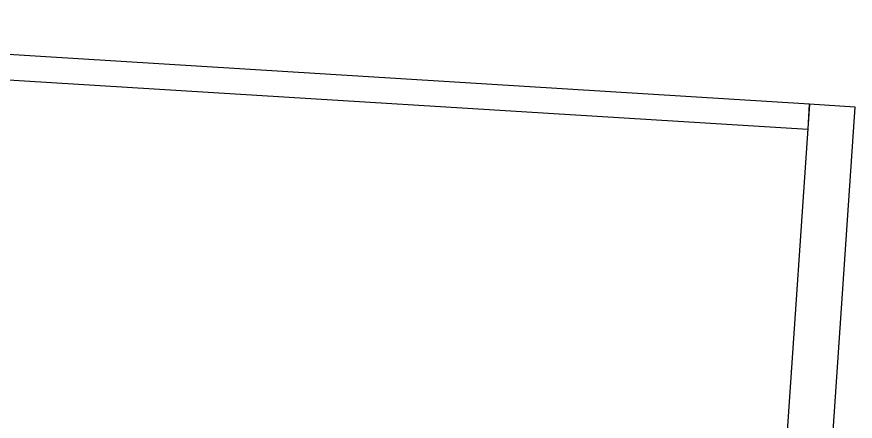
# Model space of a CAD drawing. Header units: millimetres. Extents: x 51291 to 245431, y -8645 to 72638.
# Drawn here: x 183935 to 193975, y 56172 to 61018 of the extents above; entities that cross this region are included whole.
import ezdxf

# ---------------------------------------------------------------- set-up
doc = ezdxf.new("R2010")
doc.units = ezdxf.units.MM
doc.layers.add('A-WALL-____-MCUT', color=9, linetype='Continuous', lineweight=25)

msp = doc.modelspace()

# ---------------------------------------------------------------- linework, layer by layer
at = {"layer": 'A-WALL-____-MCUT'}
for p, q in [((193426, 59972.1), (176493.3, 61017.9)), ((176473.9, 60718.6), (193405.7, 59672.8)), ((193426, 59972.1), (193116.7, 55415.3)), ((193424.6, 59972.2), (193405.7, 59672.8)), ((193974.9, 59936.7), (193424.6, 59972.2)), ((193665.5, 55378), (193974.9, 59936.7))]:
    msp.add_line(p, q, dxfattribs=at)

doc.saveas('drawing.dxf')
